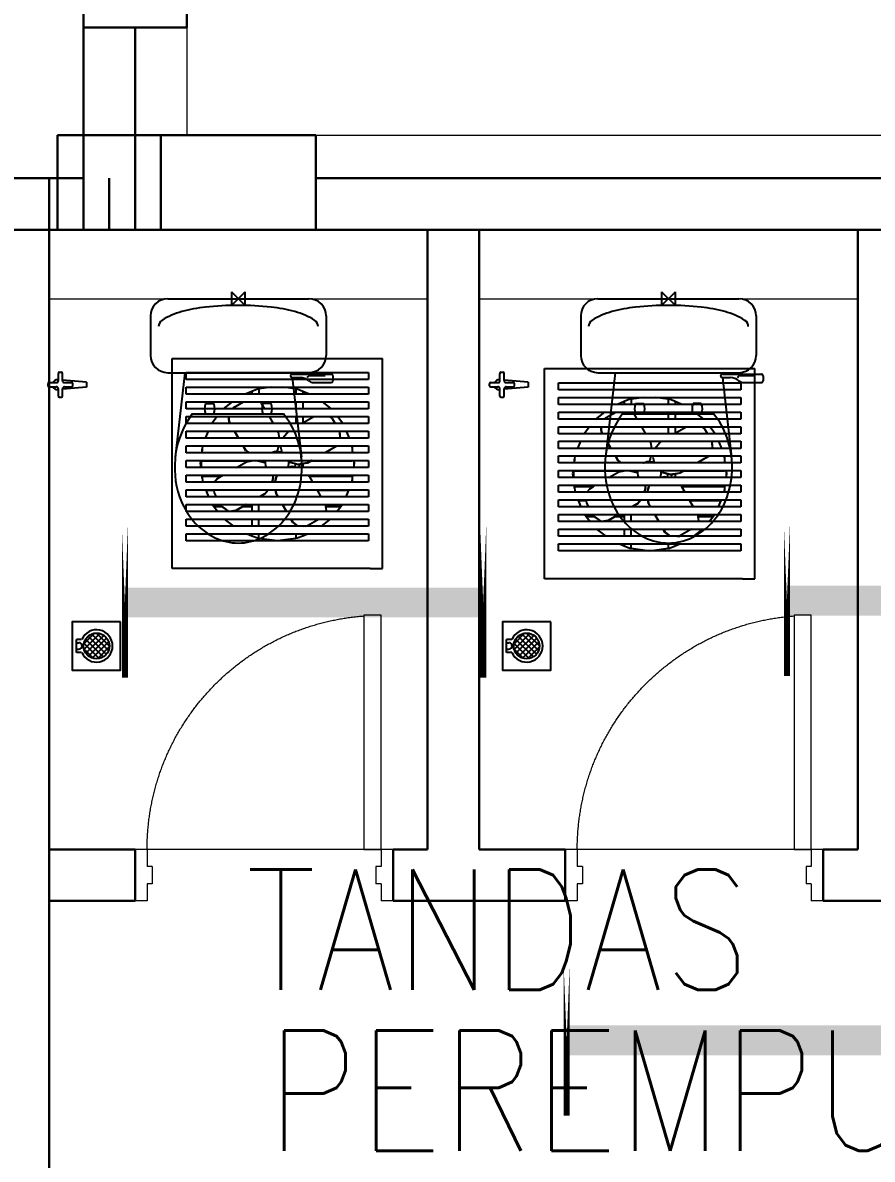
# Model space of a CAD drawing. Header units: inches. Extents: x -106504901 to 86801075, y -86378143 to 86869072.
# Drawn here: x 178140 to 180608, y 75115 to 78417 of the extents above; entities that cross this region are included whole.
import ezdxf
from ezdxf.enums import TextEntityAlignment as Align

# ---------------------------------------------------------------- set-up
doc = ezdxf.new("R2010")
doc.units = ezdxf.units.IN
doc.header["$MEASUREMENT"] = 0
doc.linetypes.add('DASHED', pattern=[19.05, 12.7, -6.35])
doc.layers.get('0').update_dxf_attribs({"color": 255})
for name, color, linetype, lineweight in [('COLUMN', 8, 'Continuous', 30), ('DOOR', 8, 'Continuous', 20), ('LW', 8, 'Continuous', 20), ('t3', 8, 'Continuous', 25), ('wall', 8, 'Continuous', 30), ('WIN', 8, 'Continuous', 18)]:
    doc.layers.add(name, color=color, linetype=linetype, lineweight=lineweight)
for name, color, linetype in [('Edges', 7, 'Continuous'), ('FITTING', 40, 'Continuous'), ('FIXT', 8, 'Continuous'), ('SAN', 8, 'Continuous'), ('SANITARY', 8, 'Continuous')]:
    doc.layers.add(name, color=color, linetype=linetype)
doc.styles.add('LAILA', font='romans.shx', dxfattribs={"width": 0.85, "height": 350})

# ---------------------------------------------------------------- blocks, each defined once
blk = doc.blocks.new('*X38')
at = {"color": 0}
for p, q in [((89.8532, 61.1977), (89.9009, 61.2454)), ((89.8534, 61.2155), (89.8831, 61.2453)), ((89.905, 61.1684), (89.8544, 61.219)), ((89.8584, 61.1852), (89.9135, 61.2403)), ((89.9165, 61.1745), (89.8605, 61.2306)), ((89.8666, 61.1757), (89.9229, 61.2321)), ((89.9252, 61.1836), (89.8695, 61.2392)), ((89.8777, 61.1691), (89.9295, 61.221)), ((89.9308, 61.1956), (89.8815, 61.2449)), ((89.9319, 61.2122), (89.8981, 61.2459)), ((89.8892, 61.1665), (89.8524, 61.2033)), ((89.8926, 61.1664), (89.9323, 61.2061))]:
    blk.add_line(p, q, dxfattribs=at)
blk = doc.blocks.new('TAB')
at = {"layer": 'FIXT'}
for p, q in [((-55, 60), (-65, 60)), ((-186, 12.5), (-70, 22.2)), ((-186, -12.5), (-186, 12.5)), ((-120, 5), (-120, -5)), ((-80, 10), (-115, 10)), ((-70, 55), (-70, 20)), ((-50, 55), (-50, 20)), ((-50, 23.8), (-46, 24.2)), ((-5, 10), (-40, 10)), ((0, 5), (0, -5)), ((-186, -12.5), (-70, -22.2)), ((-80, -10), (-115, -10)), ((-70, -20), (-70, -55)), ((-50, -20), (-50, -55)), ((-50, -23.8), (-46, -24.2)), ((-5, -10), (-40, -10)), ((-55, -60), (-65, -60))]:
    blk.add_line(p, q, dxfattribs=at)
for centre, radius, start, end in [((-65, 55), 5, 90, 180), ((-55, 55), 5, 0, 90), ((-115, 5), 5, 90, 180), ((-80, 20), 10, 270, 0), ((-40, 20), 10, 180, 270), ((-46, 0), 24.2, 24.4433, 90), ((-5, 5), 5, 0, 90), ((-115, -5), 5, 180, 270), ((-80, -20), 10, 0, 90), ((-65, -55), 5, 180, 270), ((-55, -55), 5, 270, 0), ((-40, -20), 10, 90, 180), ((-46, 0), 24.2, 270, 335.5567), ((-5, -5), 5, 270, 0)]:
    blk.add_arc(centre, radius, start, end, dxfattribs=at)
blk = doc.blocks.new('TAP1-P')
at = {"layer": 'FIXT', "rotation": 90}
blk.add_blockref('TAB', (0, 0), dxfattribs=at)
blk = doc.blocks.new('TAP(C)')
at = {"layer": 'wall', "xscale": -0.599999999973992, "yscale": 0.5999999999767169, "zscale": 0.5999999999999999, "rotation": 269.9999000484524}
blk.add_blockref('TAP1-P', (0, 0), dxfattribs=at)
blk = doc.blocks.new('Dp750')
at = {"layer": 'DOOR', "color": 1}
for p, q in [((0, 150), (0, 0)), ((0, 150), (0, 0)), ((750, 150), (750, 0)), ((750, 150), (750, 0))]:
    blk.add_line(p, q, dxfattribs=at)
at = {"layer": 'DOOR'}
for p, q in [((0, 150), (35, 150)), ((35, 150), (35, 100)), ((715, 150), (750, 150)), ((715, 150), (715, 100)), ((35, 100), (50, 100)), ((50, 100), (50, 50)), ((700, 100), (700, 50)), ((700, 100), (715, 100)), ((35, 50), (50, 50)), ((35, 50), (35, 0)), ((700, 50), (715, 50)), ((715, 50), (715, 0)), ((0, 0), (35, 0)), ((715, 0), (750, 0))]:
    blk.add_line(p, q, dxfattribs=at)
blk.add_lwpolyline([(35, 150), (35, 830), (85, 830), (85, 150)], close=True, dxfattribs=at)
at = {"layer": 'DOOR', "color": 9, "linetype": 'DASHED', "ltscale": 100}
blk.add_arc((35, 150), 680, 360, 85.7833, dxfattribs=at)
blk = doc.blocks.new('*X40')
at = {"color": 0}
for p, q in [((89.8532, 61.1977), (89.9009, 61.2454)), ((89.8534, 61.2155), (89.8831, 61.2453)), ((89.905, 61.1684), (89.8544, 61.219)), ((89.8584, 61.1852), (89.9135, 61.2403)), ((89.9165, 61.1745), (89.8605, 61.2306)), ((89.8666, 61.1757), (89.9229, 61.2321)), ((89.9252, 61.1836), (89.8695, 61.2392)), ((89.8777, 61.1691), (89.9295, 61.221)), ((89.9308, 61.1956), (89.8815, 61.2449)), ((89.9319, 61.2122), (89.8981, 61.2459)), ((89.8892, 61.1665), (89.8524, 61.2033)), ((89.8926, 61.1664), (89.9323, 61.2061))]:
    blk.add_line(p, q, dxfattribs=at)
blk = doc.blocks.new('Exhaust Fan 8-Inch fr')
at = {"layer": 'Edges'}
for p, q in [((-5.906, 7.267), (5.906, 7.267)), ((-5.906, -4.544), (-5.906, 7.267)), ((5.906, -4.544), (5.906, 7.267)), ((-5.118, 6.081), (-5.118, 6.475)), ((-5.118, 6.475), (5.118, 6.475)), ((5.118, 6.475), (5.118, 6.081)), ((5.118, 6.081), (-5.118, 6.081)), ((-5.118, 5.258), (-5.118, 5.651)), ((-5.118, 5.651), (-0.309, 5.651)), ((-1.813, 5.258), (-5.118, 5.258)), ((-1.427, 5.418), (-1.813, 5.258)), ((-1.427, 5.258), (-1.813, 5.258)), ((-1.121, 5.545), (-1.427, 5.418)), ((-1.427, 5.418), (-1.427, 5.258)), ((-1.034, 5.258), (-1.427, 5.258)), ((-1.034, 5.556), (-1.121, 5.545)), ((-0.309, 5.651), (-1.034, 5.556)), ((-1.034, 5.556), (-1.034, 5.258)), ((1.034, 5.258), (-1.034, 5.258)), ((-0.309, 5.651), (0.309, 5.651)), ((1.034, 5.556), (0.309, 5.651)), ((0.309, 5.651), (5.118, 5.651)), ((1.034, 5.556), (1.034, 5.258)), ((1.121, 5.545), (1.034, 5.556)), ((1.427, 5.258), (1.034, 5.258)), ((1.427, 5.418), (1.121, 5.545)), ((1.427, 5.418), (1.427, 5.258)), ((1.813, 5.258), (1.427, 5.418)), ((1.813, 5.258), (1.427, 5.258)), ((5.118, 5.258), (1.813, 5.258)), ((5.118, 5.651), (5.118, 5.258)), ((-5.118, 4.434), (-5.118, 4.828)), ((-5.118, 4.828), (-2.535, 4.828)), ((-2.535, 4.828), (-3.049, 4.434)), ((-2.535, 4.828), (-1.91, 4.828)), ((-2.516, 4.434), (-2.464, 4.508)), ((-2.509, 4.434), (-2.452, 4.515)), ((-2.452, 4.515), (-2.464, 4.508)), ((-2.452, 4.515), (-1.91, 4.828)), ((-1.91, 4.828), (-0.993, 4.828)), ((-0.902, 4.758), (-0.993, 4.828)), ((-0.993, 4.828), (1.034, 4.828)), ((-0.902, 4.758), (-0.715, 4.434)), ((1.034, 4.828), (1.034, 4.434)), ((1.034, 4.828), (1.427, 4.828)), ((1.427, 4.828), (1.427, 4.434)), ((1.427, 4.828), (2.535, 4.828)), ((3.049, 4.434), (2.535, 4.828)), ((2.535, 4.828), (5.118, 4.828)), ((5.118, 4.828), (5.118, 4.434)), ((-3.049, 4.434), (-5.118, 4.434)), ((-5.118, 3.611), (-5.118, 4.004)), ((-5.118, 4.004), (-3.384, 4.004)), ((-3.384, 4.004), (-3.686, 3.611)), ((-3.384, 4.004), (-2.749, 4.004)), ((-2.516, 4.434), (-3.049, 4.434)), ((-2.711, 3.714), (-2.749, 4.004)), ((-2.749, 4.004), (-2.736, 4.004)), ((-2.699, 3.72), (-2.736, 4.004)), ((-2.736, 4.004), (-0.467, 4.004)), ((-2.509, 4.434), (-2.516, 4.434)), ((-0.715, 4.434), (-2.509, 4.434)), ((1.034, 4.434), (-0.715, 4.434)), ((-0.467, 4.004), (-0.24, 3.611)), ((-0.467, 4.004), (1.034, 4.004)), ((1.427, 4.434), (1.034, 4.434)), ((1.034, 4.004), (1.034, 3.611)), ((1.034, 4.004), (1.427, 4.004)), ((3.049, 4.434), (1.427, 4.434)), ((1.427, 4.004), (1.427, 3.644)), ((1.427, 3.644), (2.052, 4.004)), ((1.427, 4.004), (2.052, 4.004)), ((2.052, 4.004), (2.917, 4.004)), ((2.917, 4.004), (3.078, 3.892)), ((2.917, 4.004), (3.384, 4.004)), ((5.118, 4.434), (3.049, 4.434)), ((3.078, 3.892), (3.24, 3.611)), ((3.686, 3.611), (3.384, 4.004)), ((3.384, 4.004), (5.118, 4.004)), ((5.118, 4.004), (5.118, 3.611)), ((-3.686, 3.611), (-5.118, 3.611)), ((-2.652, 3.611), (-3.686, 3.611)), ((-2.699, 3.72), (-2.711, 3.714)), ((-2.652, 3.611), (-2.711, 3.714)), ((-2.636, 3.611), (-2.699, 3.72)), ((-2.636, 3.611), (-2.652, 3.611)), ((-0.24, 3.611), (-2.636, 3.611)), ((1.034, 3.611), (-0.24, 3.611)), ((1.37, 3.611), (1.034, 3.611)), ((1.37, 3.611), (1.427, 3.644)), ((3.24, 3.611), (1.37, 3.611)), ((3.686, 3.611), (3.24, 3.611)), ((5.118, 3.611), (3.686, 3.611)), ((-5.118, 2.787), (-5.118, 3.181)), ((-5.118, 3.181), (-3.894, 3.181)), ((-4.057, 2.787), (-5.118, 2.787)), ((-3.894, 3.181), (-4.057, 2.787)), ((-2.176, 2.787), (-4.057, 2.787)), ((-3.894, 3.181), (-2.403, 3.181)), ((-2.176, 2.787), (-2.403, 3.181)), ((-2.403, 3.181), (-2.388, 3.181)), ((-2.16, 2.787), (-2.388, 3.181)), ((-2.388, 3.181), (0.009, 3.181)), ((-2.16, 2.787), (-2.176, 2.787)), ((0.098, 2.787), (-2.16, 2.787)), ((0.009, 3.181), (0.04, 3.126)), ((0.009, 3.181), (0.639, 3.181)), ((0.04, 3.126), (0.098, 2.787)), ((0.313, 2.787), (0.098, 2.787)), ((0.639, 3.181), (0.313, 2.787)), ((3.537, 2.787), (0.313, 2.787)), ((0.639, 3.181), (3.488, 3.181)), ((3.488, 3.181), (3.505, 3.152)), ((3.488, 3.181), (3.894, 3.181)), ((3.537, 2.787), (3.505, 3.152)), ((3.505, 3.152), (3.512, 3.141)), ((3.543, 2.787), (3.512, 3.141)), ((3.543, 2.787), (3.537, 2.787)), ((4.057, 2.787), (3.543, 2.787)), ((4.057, 2.787), (3.894, 3.181)), ((3.894, 3.181), (5.118, 3.181)), ((5.118, 2.787), (4.057, 2.787)), ((5.118, 3.181), (5.118, 2.787)), ((-5.118, 1.964), (-5.118, 2.357)), ((-5.118, 2.357), (-4.2, 2.357)), ((-4.251, 1.964), (-5.118, 1.964)), ((-4.224, 2.174), (-4.251, 1.964)), ((-4.224, 1.964), (-4.251, 1.964)), ((-4.2, 2.357), (-4.224, 2.174)), ((-4.224, 1.964), (-4.224, 2.174)), ((-1.626, 1.964), (-4.224, 1.964)), ((-4.2, 2.357), (-1.928, 2.357)), ((-1.769, 2.082), (-1.928, 2.357)), ((-1.928, 2.357), (-1.912, 2.357)), ((-1.757, 2.089), (-1.912, 2.357)), ((-1.912, 2.357), (0.067, 2.357)), ((-1.757, 2.089), (-1.769, 2.082)), ((-1.769, 2.082), (-1.626, 1.964)), ((-1.757, 2.089), (-1.606, 1.964)), ((-1.606, 1.964), (-1.626, 1.964)), ((-0.349, 1.964), (-1.606, 1.964)), ((-0.349, 1.964), (-0.328, 1.979)), ((0.313, 1.964), (-0.349, 1.964)), ((-0.328, 1.979), (-0.169, 2.039)), ((-0.169, 2.039), (-0.052, 2.051)), ((-0.001, 2.105), (-0.052, 2.051)), ((-0.052, 2.051), (-0.001, 2.056)), ((0.067, 2.357), (-0.001, 2.105)), ((-0.001, 2.056), (0.167, 2.029)), ((0.067, 2.357), (0.195, 2.357)), ((0.167, 2.029), (0.249, 1.993)), ((0.195, 2.357), (0.177, 2.292)), ((0.177, 2.292), (0.249, 1.993)), ((0.195, 2.357), (3.334, 2.357)), ((0.249, 1.993), (0.313, 1.964)), ((2.667, 1.964), (0.313, 1.964)), ((3.321, 2.341), (2.667, 1.964)), ((2.695, 1.964), (2.667, 1.964)), ((3.328, 2.33), (2.695, 1.964)), ((4.201, 1.964), (2.695, 1.964)), ((3.321, 2.341), (3.334, 2.357)), ((3.321, 2.341), (3.328, 2.33)), ((3.328, 2.33), (3.35, 2.357)), ((3.334, 2.357), (3.35, 2.357)), ((3.35, 2.357), (4.2, 2.357)), ((4.201, 2.343), (4.2, 2.357)), ((4.2, 2.357), (5.118, 2.357)), ((4.201, 2.343), (4.201, 2.334)), ((4.251, 1.964), (4.201, 2.334)), ((4.201, 2.334), (4.201, 1.964)), ((4.251, 1.964), (4.201, 1.964)), ((5.118, 1.964), (4.251, 1.964)), ((5.118, 2.357), (5.118, 1.964)), ((-5.118, 1.14), (-5.118, 1.534)), ((-5.118, 1.534), (-4.308, 1.534)), ((-4.308, 1.534), (-4.331, 1.361)), ((-4.331, 1.361), (-4.302, 1.14)), ((-4.308, 1.534), (-4.291, 1.534)), ((-4.291, 1.534), (-4.291, 1.14)), ((-4.291, 1.534), (-4.224, 1.534)), ((-4.224, 1.534), (-4.224, 1.515)), ((-4.224, 1.534), (-1.427, 1.534)), ((-4.224, 1.515), (-1.431, 1.515)), ((-2.3, 1.14), (-1.742, 1.462)), ((-1.742, 1.462), (-1.431, 1.515)), ((-1.431, 1.515), (-1.427, 1.516)), ((-1.427, 1.534), (-1.427, 1.516)), ((-1.427, 1.516), (-1.32, 1.534)), ((-1.427, 1.534), (-1.32, 1.534)), ((-1.32, 1.534), (-1.142, 1.534)), ((-1.142, 1.534), (-1.099, 1.522)), ((-1.142, 1.534), (-1.097, 1.534)), ((-1.097, 1.534), (-1.099, 1.522)), ((-1.099, 1.522), (-0.72, 1.422)), ((-1.097, 1.534), (-0.651, 1.534)), ((-0.72, 1.422), (-0.662, 1.366)), ((-0.668, 1.427), (-0.651, 1.534)), ((-0.662, 1.366), (-0.668, 1.427)), ((-0.651, 1.258), (-0.662, 1.366)), ((-0.651, 1.534), (0.614, 1.534)), ((0.629, 1.389), (0.602, 1.221)), ((0.614, 1.534), (0.619, 1.487)), ((0.614, 1.534), (1.923, 1.534)), ((0.668, 1.44), (0.619, 1.487)), ((0.619, 1.487), (0.62, 1.481)), ((0.675, 1.428), (0.62, 1.481)), ((0.62, 1.481), (0.629, 1.389)), ((1.159, 1.309), (0.668, 1.44)), ((0.668, 1.44), (0.675, 1.428)), ((1.019, 1.337), (0.675, 1.428)), ((0.994, 1.151), (1.019, 1.337)), ((1.166, 1.297), (1.019, 1.337)), ((1.69, 1.399), (1.159, 1.309)), ((1.159, 1.309), (1.166, 1.297)), ((1.223, 1.307), (1.166, 1.297)), ((1.223, 1.307), (1.201, 1.14)), ((1.427, 1.342), (1.223, 1.307)), ((1.697, 1.388), (1.427, 1.342)), ((1.427, 1.342), (1.427, 1.14)), ((1.923, 1.534), (1.69, 1.399)), ((1.69, 1.399), (1.697, 1.388)), ((1.917, 1.515), (1.697, 1.388)), ((1.95, 1.534), (1.917, 1.515)), ((1.917, 1.515), (4.201, 1.515)), ((1.923, 1.534), (1.95, 1.534)), ((1.95, 1.534), (4.201, 1.534)), ((4.201, 1.515), (4.201, 1.534)), ((4.201, 1.534), (4.291, 1.534)), ((4.291, 1.534), (4.291, 1.14)), ((4.291, 1.534), (4.308, 1.534)), ((4.302, 1.14), (4.331, 1.361)), ((4.331, 1.361), (4.308, 1.534)), ((4.308, 1.534), (5.118, 1.534)), ((5.118, 1.534), (5.118, 1.14)), ((-4.302, 1.14), (-5.118, 1.14)), ((-5.118, 0.317), (-5.118, 0.71)), ((-5.118, 0.71), (-4.245, 0.71)), ((-4.291, 1.14), (-4.302, 1.14)), ((-2.3, 1.14), (-4.291, 1.14)), ((-4.245, 0.71), (-4.224, 0.549)), ((-4.245, 0.71), (-3.044, 0.71)), ((-4.224, 0.646), (-3.156, 0.646)), ((-4.224, 0.549), (-4.224, 0.646)), ((-3.373, 0.52), (-3.156, 0.646)), ((-3.156, 0.646), (-3.044, 0.71)), ((-3.044, 0.71), (-0.263, 0.71)), ((-0.606, 1.14), (-2.3, 1.14)), ((-0.606, 1.14), (-0.651, 1.258)), ((0.566, 1.14), (-0.606, 1.14)), ((-0.229, 0.57), (-0.263, 0.71)), ((-0.263, 0.71), (-0.259, 0.71)), ((-0.222, 0.558), (-0.259, 0.71)), ((-0.259, 0.71), (-0.009, 0.71)), ((-0.117, 0.349), (-0.025, 0.694)), ((-0.115, 0.317), (-0.013, 0.701)), ((-0.025, 0.694), (-0.009, 0.71)), ((-0.013, 0.701), (-0.025, 0.694)), ((-0.013, 0.701), (-0.004, 0.71)), ((-0.009, 0.71), (-0.004, 0.71)), ((-0.004, 0.71), (1.747, 0.71)), ((0.602, 1.221), (0.566, 1.14)), ((0.621, 1.14), (0.566, 1.14)), ((0.839, 1.193), (0.621, 1.14)), ((1.033, 1.14), (0.621, 1.14)), ((0.994, 1.151), (0.839, 1.193)), ((1.033, 1.14), (0.994, 1.151)), ((1.201, 1.14), (1.033, 1.14)), ((1.427, 1.14), (1.201, 1.14)), ((4.291, 1.14), (1.427, 1.14)), ((1.747, 0.71), (1.785, 0.646)), ((1.747, 0.71), (4.245, 0.71)), ((1.785, 0.646), (4.201, 0.646)), ((1.785, 0.646), (1.975, 0.317)), ((4.201, 0.38), (4.245, 0.71)), ((4.201, 0.646), (4.201, 0.38)), ((4.245, 0.71), (5.118, 0.71)), ((4.302, 1.14), (4.291, 1.14)), ((5.118, 1.14), (4.302, 1.14)), ((5.118, 0.71), (5.118, 0.317)), ((-4.193, 0.317), (-5.118, 0.317)), ((-4.224, 0.549), (-4.193, 0.317)), ((-3.529, 0.317), (-4.193, 0.317)), ((-3.373, 0.52), (-3.529, 0.317)), ((-0.297, 0.317), (-3.529, 0.317)), ((-0.297, 0.317), (-0.229, 0.57)), ((-0.287, 0.317), (-0.297, 0.317)), ((-0.287, 0.317), (-0.273, 0.37)), ((-0.125, 0.317), (-0.287, 0.317)), ((-0.273, 0.37), (-0.222, 0.558)), ((-0.273, 0.37), (-0.117, 0.349)), ((-0.229, 0.57), (-0.222, 0.558)), ((-0.125, 0.317), (-0.117, 0.349)), ((-0.115, 0.317), (-0.125, 0.317)), ((1.975, 0.317), (-0.115, 0.317)), ((4.193, 0.317), (1.975, 0.317)), ((4.193, 0.317), (4.201, 0.38)), ((5.118, 0.317), (4.193, 0.317)), ((-5.118, -0.507), (-5.118, -0.113)), ((-5.118, -0.113), (-4.037, -0.113)), ((-3.874, -0.507), (-5.118, -0.507)), ((-4.037, -0.113), (-4.025, -0.142)), ((-4.037, -0.113), (-3.572, -0.113)), ((-4.025, -0.142), (-3.57, -0.142)), ((-4.025, -0.142), (-3.874, -0.507)), ((-3.432, -0.507), (-3.874, -0.507)), ((-3.572, -0.113), (-3.57, -0.142)), ((-3.572, -0.113), (-0.521, -0.113)), ((-3.57, -0.142), (-3.557, -0.291)), ((-3.557, -0.291), (-3.432, -0.507)), ((-1.002, -0.507), (-3.432, -0.507)), ((-0.704, -0.335), (-1.002, -0.507)), ((-0.975, -0.507), (-1.002, -0.507)), ((-0.698, -0.347), (-0.975, -0.507)), ((0.038, -0.507), (-0.975, -0.507)), ((-0.704, -0.335), (-0.521, -0.113)), ((-0.704, -0.335), (-0.698, -0.347)), ((-0.698, -0.347), (-0.504, -0.113)), ((-0.521, -0.113), (-0.504, -0.113)), ((-0.504, -0.113), (-0.102, -0.113)), ((-0.065, -0.327), (-0.102, -0.113)), ((-0.102, -0.113), (-0.089, -0.113)), ((-0.053, -0.32), (-0.089, -0.113)), ((-0.089, -0.113), (2.223, -0.113)), ((-0.053, -0.32), (-0.065, -0.327)), ((0.038, -0.507), (-0.065, -0.327)), ((0.054, -0.507), (-0.053, -0.32)), ((0.054, -0.507), (0.038, -0.507)), ((2.45, -0.507), (0.054, -0.507)), ((2.223, -0.113), (2.239, -0.142)), ((2.223, -0.113), (4.037, -0.113)), ((2.239, -0.142), (4.025, -0.142)), ((2.239, -0.142), (2.45, -0.507)), ((3.874, -0.507), (2.45, -0.507)), ((3.874, -0.507), (4.025, -0.142)), ((5.118, -0.507), (3.874, -0.507)), ((4.025, -0.142), (4.037, -0.113)), ((4.037, -0.113), (5.118, -0.113)), ((5.118, -0.113), (5.118, -0.507)), ((-5.118, -1.33), (-5.118, -0.937)), ((-5.118, -0.937), (-3.649, -0.937)), ((-3.649, -0.937), (-3.566, -1.044)), ((-3.649, -0.937), (-3.184, -0.937)), ((-3.566, -1.044), (-3.12, -1.044)), ((-3.566, -1.044), (-3.347, -1.33)), ((-3.13, -1.03), (-3.184, -0.937)), ((-3.184, -0.937), (-1.746, -0.937)), ((-2.708, -1.326), (-3.13, -1.03)), ((-3.13, -1.03), (-3.123, -1.042)), ((-3.12, -1.044), (-3.123, -1.042)), ((-2.711, -1.33), (-3.12, -1.044)), ((-2.336, -1.277), (-2.708, -1.326)), ((-1.746, -0.937), (-2.336, -1.277)), ((-2.336, -1.277), (-2.329, -1.289)), ((-1.905, -1.044), (-2.329, -1.289)), ((-1.719, -0.937), (-1.905, -1.044)), ((-1.905, -1.044), (-1.427, -1.044)), ((-1.746, -0.937), (-1.719, -0.937)), ((-1.719, -0.937), (-1.427, -0.937)), ((-1.427, -0.937), (-1.427, -1.044)), ((-1.427, -0.937), (-1.034, -0.937)), ((-1.427, -1.044), (-1.427, -1.33)), ((-1.034, -1.33), (-1.034, -0.937)), ((-1.034, -0.937), (0.286, -0.937)), ((0.514, -1.33), (0.286, -0.937)), ((0.286, -0.937), (0.302, -0.937)), ((0.53, -1.33), (0.302, -0.937)), ((0.302, -0.937), (2.688, -0.937)), ((2.688, -0.937), (2.703, -1.044)), ((2.688, -0.937), (3.649, -0.937)), ((2.703, -1.044), (3.566, -1.044)), ((2.703, -1.044), (2.734, -1.286)), ((3.347, -1.33), (3.566, -1.044)), ((3.566, -1.044), (3.649, -0.937)), ((3.649, -0.937), (5.118, -0.937)), ((5.118, -0.937), (5.118, -1.33)), ((-3.347, -1.33), (-5.118, -1.33)), ((-5.118, -2.154), (-5.118, -1.76)), ((-5.118, -1.76), (-2.985, -1.76)), ((-2.711, -1.33), (-3.347, -1.33)), ((-2.985, -1.76), (-2.472, -2.154)), ((-2.985, -1.76), (-1.427, -1.76)), ((-2.705, -1.33), (-2.711, -1.33)), ((-2.708, -1.326), (-2.705, -1.33)), ((-2.645, -1.33), (-2.705, -1.33)), ((-2.329, -1.289), (-2.645, -1.33)), ((-1.427, -1.33), (-2.645, -1.33)), ((-1.034, -1.33), (-1.427, -1.33)), ((-1.427, -1.76), (-1.427, -2.154)), ((-1.427, -1.76), (-1.034, -1.76)), ((0.514, -1.33), (-1.034, -1.33)), ((-1.034, -2.154), (-1.034, -1.76)), ((-1.034, -1.76), (0.762, -1.76)), ((0.53, -1.33), (0.514, -1.33)), ((2.704, -1.33), (0.53, -1.33)), ((0.877, -1.959), (0.762, -1.76)), ((0.762, -1.76), (0.778, -1.76)), ((0.888, -1.952), (0.778, -1.76)), ((0.778, -1.76), (2.35, -1.76)), ((2.35, -1.76), (1.699, -2.135)), ((2.35, -1.76), (2.985, -1.76)), ((2.472, -2.154), (2.985, -1.76)), ((2.734, -1.286), (2.704, -1.33)), ((3.347, -1.33), (2.704, -1.33)), ((2.985, -1.76), (5.118, -1.76)), ((5.118, -1.33), (3.347, -1.33)), ((5.118, -1.76), (5.118, -2.154)), ((-2.472, -2.154), (-5.118, -2.154)), ((-1.427, -2.154), (-2.472, -2.154)), ((-1.034, -2.154), (-1.427, -2.154)), ((1.034, -2.154), (-1.034, -2.154)), ((0.888, -1.952), (0.877, -1.959)), ((0.877, -1.959), (1.034, -2.079)), ((0.888, -1.952), (1.152, -2.154)), ((1.034, -2.079), (1.034, -2.154)), ((1.034, -2.079), (1.131, -2.154)), ((1.131, -2.154), (1.034, -2.154)), ((1.152, -2.154), (1.131, -2.154)), ((1.489, -2.154), (1.152, -2.154)), ((1.489, -2.154), (1.699, -2.135)), ((1.556, -2.154), (1.489, -2.154)), ((1.556, -2.154), (1.688, -2.142)), ((2.472, -2.154), (1.556, -2.154)), ((1.699, -2.135), (1.688, -2.142)), ((5.118, -2.154), (2.472, -2.154)), ((-5.118, -2.977), (-5.118, -2.583)), ((-5.118, -2.583), (-1.696, -2.583)), ((5.118, -2.977), (-5.118, -2.977)), ((-1.696, -2.583), (-1.427, -2.695)), ((-1.696, -2.583), (-1.427, -2.583)), ((-1.427, -2.583), (-1.427, -2.695)), ((-1.427, -2.583), (-1.034, -2.583)), ((-1.427, -2.695), (-1.121, -2.822)), ((-1.121, -2.822), (-1.034, -2.833)), ((-1.034, -2.833), (-1.034, -2.583)), ((-1.034, -2.583), (1.034, -2.583)), ((-1.034, -2.833), (0, -2.969)), ((0, -2.969), (1.034, -2.833)), ((1.034, -2.583), (1.034, -2.833)), ((1.034, -2.583), (1.427, -2.583)), ((1.034, -2.833), (1.121, -2.822)), ((1.121, -2.822), (1.427, -2.695)), ((1.427, -2.583), (1.427, -2.695)), ((1.427, -2.695), (1.696, -2.583)), ((1.427, -2.583), (1.696, -2.583)), ((1.696, -2.583), (5.118, -2.583)), ((5.118, -2.583), (5.118, -2.977)), ((5.21, -4.544), (-5.906, -4.544)), ((5.21, -4.544), (5.724, -4.544)), ((5.724, -4.544), (5.906, -4.544))]:
    blk.add_line(p, q, dxfattribs=at)
blk = doc.blocks.new('Exhaust Fan 15TGQZ')
at = {"xscale": 51.69785126039847, "yscale": 51.69785126039847, "zscale": 51.69785126039847}
blk.add_blockref('Exhaust Fan 8-Inch fr', (-310.2, -400.5), dxfattribs=at)

msp = doc.modelspace()

# ---------------------------------------------------------------- linework, layer by layer
at = {"layer": 'COLUMN'}
msp.add_lwpolyline([(178241, 78090.2), (178541, 78090.2), (178541, 77815.2), (178241, 77815.2)], close=True, dxfattribs=at)
at = {"layer": 'FITTING', "color": 3, "const_width": 17.4}
for points in [[(178436.3, 76951.2), (178436.3, 76513.7)], [(179477.6, 76951.2), (179477.6, 76513.7)], [(180360.2, 76956.5), (180360.2, 76519.1)], [(179720.2, 75679.3), (179720.2, 75241.9)]]:
    msp.add_lwpolyline(points, close=True, dxfattribs=at)
at = {"layer": 'FITTING', "color": 3, "const_width": 86.8}
for points in [[(178436.3, 76732.4), (179477.6, 76732.4)], [(180360.2, 76737.8), (181401.6, 76737.8)], [(179720.2, 75460.6), (180761.6, 75460.6)]]:
    msp.add_lwpolyline(points, dxfattribs=at)
at = {"layer": 'LW'}
for p, q in [((178616, 78402.7), (178616, 78090.2)), ((178216, 77615.2), (179316, 77615.2)), ((178216, 77615.2), (179316, 77615.2)), ((179466, 77615.2), (180566, 77615.2)), ((179466, 77615.2), (180566, 77615.2)), ((179216, 76015.2), (178466, 76015.2)), ((178466, 75865.2), (178466, 76015.2)), ((179216, 76015.2), (178466, 76015.2)), ((178466, 75865.2), (178466, 76015.2)), ((180466, 76015.2), (179716, 76015.2)), ((180466, 76015.2), (179716, 76015.2))]:
    msp.add_line(p, q, dxfattribs=at)
at = {"layer": 'SAN'}
for p, q in [((178746, 77635.2), (178746, 77595.2)), ((178746, 77635.2), (178786, 77595.2)), ((178746, 77595.2), (178786, 77635.2)), ((178746, 77635.2), (178746, 77595.2)), ((178746, 77635.2), (178786, 77595.2)), ((178746, 77595.2), (178786, 77635.2)), ((178786, 77595.2), (178786, 77635.2)), ((178786, 77595.2), (178786, 77635.2)), ((179996, 77635.2), (179996, 77595.2)), ((179996, 77635.2), (180036, 77595.2)), ((179996, 77595.2), (180036, 77635.2)), ((179996, 77635.2), (179996, 77595.2)), ((179996, 77635.2), (180036, 77595.2)), ((179996, 77595.2), (180036, 77635.2)), ((180036, 77595.2), (180036, 77635.2)), ((180036, 77595.2), (180036, 77635.2)), ((178561, 77615.2), (178971, 77615.2)), ((178561, 77615.2), (178971, 77615.2)), ((179811, 77615.2), (180221, 77615.2)), ((179811, 77615.2), (180221, 77615.2)), ((178511, 77565.2), (178511, 77450.2)), ((178511, 77565.2), (178511, 77450.2)), ((179021, 77565.2), (179021, 77450.2)), ((179021, 77565.2), (179021, 77450.2)), ((179761, 77565.2), (179761, 77450.2)), ((179761, 77565.2), (179761, 77450.2)), ((180271, 77565.2), (180271, 77450.2)), ((180271, 77565.2), (180271, 77450.2)), ((178561, 77400.2), (178971, 77400.2)), ((178561, 77400.2), (178971, 77400.2)), ((178611, 77400.2), (178582.7, 77155.1)), ((178611, 77400.2), (178582.7, 77155.1)), ((178921, 77400.2), (178921.5, 77396)), ((178921, 77400.2), (178921.5, 77396)), ((178922.6, 77396.2), (179036, 77396.2)), ((178922.6, 77396.2), (179036, 77396.2)), ((178922.6, 77386.2), (178945.3, 77386.2)), ((178922.6, 77386.2), (178949.3, 77155.1)), ((178922.6, 77386.2), (178945.3, 77386.2)), ((178922.6, 77386.2), (178949.3, 77155.1)), ((179018.1, 77390.7), (178970.7, 77390.7)), ((179018.1, 77390.7), (178970.7, 77390.7)), ((178984.4, 77371.2), (179036, 77371.2)), ((178984.4, 77371.2), (179036, 77371.2)), ((179041, 77391.2), (179041, 77376.2)), ((179041, 77391.2), (179041, 77376.2)), ((179811, 77400.2), (180221, 77400.2)), ((179811, 77400.2), (180221, 77400.2)), ((179861, 77400.2), (179832.7, 77155.1)), ((179861, 77400.2), (179832.7, 77155.1)), ((180171, 77400.2), (180171.5, 77396)), ((180171, 77400.2), (180171.5, 77396)), ((180172.6, 77396.2), (180286, 77396.2)), ((180172.6, 77396.2), (180286, 77396.2)), ((180172.6, 77386.2), (180195.3, 77386.2)), ((180172.6, 77386.2), (180199.3, 77155.1)), ((180172.6, 77386.2), (180195.3, 77386.2)), ((180172.6, 77386.2), (180199.3, 77155.1)), ((180268.1, 77390.7), (180220.7, 77390.7)), ((180268.1, 77390.7), (180220.7, 77390.7)), ((180234.4, 77371.2), (180286, 77371.2)), ((180234.4, 77371.2), (180286, 77371.2)), ((180291, 77391.2), (180291, 77376.2)), ((180291, 77391.2), (180291, 77376.2)), ((178670.7, 77310.2), (178694.4, 77310.2)), ((178670.7, 77310.2), (178694.4, 77310.2)), ((178861.4, 77310.2), (178837.7, 77310.2)), ((178861.4, 77310.2), (178837.7, 77310.2)), ((179920.7, 77310.2), (179944.4, 77310.2)), ((179920.7, 77310.2), (179944.4, 77310.2)), ((180111.4, 77310.2), (180087.7, 77310.2)), ((180111.4, 77310.2), (180087.7, 77310.2)), ((178632, 77280.2), (178897.3, 77280.2)), ((178632, 77280.2), (178897.3, 77280.2)), ((179882, 77280.2), (180147.3, 77280.2)), ((179882, 77280.2), (180147.3, 77280.2)), ((178295.7, 76587.5), (178295.7, 76625)), ((178310.8, 76625), (178295.7, 76625)), ((178295.7, 76587.5), (178295.7, 76625)), ((178310.8, 76625), (178295.7, 76625)), ((178295.7, 76615.6), (178302.6, 76615.6)), ((178295.7, 76615.6), (178302.6, 76615.6)), ((179545.7, 76587.5), (179545.7, 76625)), ((179560.8, 76625), (179545.7, 76625)), ((179545.7, 76587.5), (179545.7, 76625)), ((179560.8, 76625), (179545.7, 76625)), ((179545.7, 76615.6), (179552.6, 76615.6)), ((179545.7, 76615.6), (179552.6, 76615.6)), ((178295.7, 76596.8), (178302.6, 76596.8)), ((178295.7, 76596.8), (178302.6, 76596.8)), ((178310.8, 76587.5), (178295.7, 76587.5)), ((178310.8, 76587.5), (178295.7, 76587.5)), ((179545.7, 76596.8), (179552.6, 76596.8)), ((179545.7, 76596.8), (179552.6, 76596.8)), ((179560.8, 76587.5), (179545.7, 76587.5)), ((179560.8, 76587.5), (179545.7, 76587.5))]:
    msp.add_line(p, q, dxfattribs=at)
for points in [[(178998.1, 77534.2, 0.255609), (178988.2, 77552.1, 0.077755), (178930.1, 77577.7, 0.037496), (178861.5, 77590.5, 0.027378), (178766, 77595.7, 0.027378), (178670.6, 77590.5, 0.037496), (178601.9, 77577.7, 0.077755), (178543.8, 77552.1, 0.255609), (178534, 77534.2, 0.255609)], [(178998.1, 77534.1, 0.255609), (178988.2, 77552.1, 0.077755), (178930.1, 77577.7, 0.037496), (178861.5, 77590.5, 0.027378), (178766, 77595.7, 0.027378), (178670.6, 77590.5, 0.037496), (178601.9, 77577.7, 0.077755), (178543.8, 77552.1, 0.255609), (178534, 77534.1, 0.255609)], [(180248.1, 77534.2, 0.255609), (180238.2, 77552.1, 0.077755), (180180.1, 77577.7, 0.037496), (180111.5, 77590.5, 0.027378), (180016, 77595.7, 0.027378), (179920.6, 77590.5, 0.037496), (179851.9, 77577.7, 0.077755), (179793.8, 77552.1, 0.255609), (179784, 77534.2, 0.255609)], [(180248.1, 77534.1, 0.255609), (180238.2, 77552.1, 0.077755), (180180.1, 77577.7, 0.037496), (180111.5, 77590.5, 0.027378), (180016, 77595.7, 0.027378), (179920.6, 77590.5, 0.037496), (179851.9, 77577.7, 0.077755), (179793.8, 77552.1, 0.255609), (179784, 77534.1, 0.255609)], [(178632, 77280.2, 0.247684), (178595.5, 77039.3, 0.091257), (178635.2, 76969.6, 0.103849), (178696.9, 76921.3, 0.114925), (178766, 76905.2, 0.114925), (178835.2, 76921.3, 0.103849), (178896.8, 76969.6, 0.091257), (178936.5, 77039.3, 0.08399), (178951, 77125.2, 0.08399), (178936.5, 77211, 0.09042), (178897.3, 77280.2, 0.09042)], [(178632, 77280.2, 0.247684), (178595.5, 77039.3, 0.091257), (178635.2, 76969.6, 0.103849), (178696.9, 76921.3, 0.114925), (178766, 76905.2, 0.114925), (178835.2, 76921.3, 0.103849), (178896.8, 76969.6, 0.091257), (178936.5, 77039.3, 0.08399), (178951, 77125.2, 0.08399), (178936.5, 77211, 0.09042), (178897.3, 77280.2, 0.09042)], [(179882, 77280.2, 0.247684), (179845.5, 77039.3, 0.091257), (179885.2, 76969.6, 0.103849), (179946.9, 76921.3, 0.114925), (180016, 76905.2, 0.114925), (180085.2, 76921.3, 0.103849), (180146.8, 76969.6, 0.091257), (180186.5, 77039.3, 0.08399), (180201, 77125.2, 0.08399), (180186.5, 77211, 0.09042), (180147.3, 77280.2, 0.09042)], [(179882, 77280.2, 0.247684), (179845.5, 77039.3, 0.091257), (179885.2, 76969.6, 0.103849), (179946.9, 76921.3, 0.114925), (180016, 76905.2, 0.114925), (180085.2, 76921.3, 0.103849), (180146.8, 76969.6, 0.091257), (180186.5, 77039.3, 0.08399), (180201, 77125.2, 0.08399), (180186.5, 77211, 0.09042), (180147.3, 77280.2, 0.09042)]]:
    msp.add_lwpolyline(points, format="xyb", dxfattribs=at)
for points in [[(178424.1, 76676.5), (178283.5, 76676.5), (178283.5, 76535.9), (178424.1, 76535.9)], [(178424.1, 76676.5), (178283.5, 76676.5), (178283.5, 76535.9), (178424.1, 76535.9)], [(179674.1, 76676.5), (179533.5, 76676.5), (179533.5, 76535.9), (179674.1, 76535.9)], [(179674.1, 76676.5), (179533.5, 76676.5), (179533.5, 76535.9), (179674.1, 76535.9)]]:
    msp.add_lwpolyline(points, close=True, dxfattribs=at)
for centre in [(178353.8, 76606.2), (178353.8, 76606.2), (179603.8, 76606.2), (179603.8, 76606.2)]:
    msp.add_circle(centre, 37.5, dxfattribs=at)
for centre, radius, start, end in [((178561, 77565.2), 50, 90, 180), ((178561, 77565.2), 50, 90, 180), ((178971, 77565.2), 50, 0, 90), ((178971, 77565.2), 50, 0, 90), ((179811, 77565.2), 50, 90, 180), ((179811, 77565.2), 50, 90, 180), ((180221, 77565.2), 50, 0, 90), ((180221, 77565.2), 50, 0, 90), ((178561, 77450.2), 50, 180, 270), ((178561, 77450.2), 50, 180, 270), ((178971, 77450.2), 50, 270, 0), ((178971, 77450.2), 50, 270, 0), ((179811, 77450.2), 50, 180, 270), ((179811, 77450.2), 50, 180, 270), ((180221, 77450.2), 50, 270, 0), ((180221, 77450.2), 50, 270, 0), ((178922.6, 77391.2), 5, 90, 270), ((178922.6, 77391.2), 5, 90, 270), ((178945.4, 77348), 38.1, 47.8936, 90.1747), ((178945.4, 77348), 38.1, 47.8936, 90.1747), ((178972.6, 77384.8), 6.14, 107.1994, 178.7999), ((178972.6, 77384.8), 6.14, 107.1994, 178.7999), ((178984.4, 77391.2), 20, 227.8936, 270), ((178984.4, 77391.2), 20, 227.8936, 270), ((179036, 77391.2), 5, 0, 90), ((179036, 77391.2), 5, 0, 90), ((179036, 77376.2), 5, 270, 0), ((179036, 77376.2), 5, 270, 0), ((180172.6, 77391.2), 5, 90, 270), ((180172.6, 77391.2), 5, 90, 270), ((180195.4, 77348), 38.1, 47.8936, 90.1747), ((180195.4, 77348), 38.1, 47.8936, 90.1747), ((180222.6, 77384.8), 6.14, 107.1994, 178.7999), ((180222.6, 77384.8), 6.14, 107.1994, 178.7999), ((180234.4, 77391.2), 20, 227.8936, 270), ((180234.4, 77391.2), 20, 227.8936, 270), ((180286, 77391.2), 5, 0, 90), ((180286, 77391.2), 5, 0, 90), ((180286, 77376.2), 5, 270, 0), ((180286, 77376.2), 5, 270, 0), ((178704.7, 77295.2), 37.2, 156.1865, 203.8135), ((178704.7, 77295.2), 37.2, 156.1865, 203.8135), ((178660.4, 77295.2), 37.2, 336.1865, 23.8135), ((178660.4, 77295.2), 37.2, 336.1865, 23.8135), ((178871.7, 77295.2), 37.2, 156.1865, 203.8135), ((178871.7, 77295.2), 37.2, 156.1865, 203.8135), ((178827.4, 77295.2), 37.2, 336.1865, 23.8135), ((178827.4, 77295.2), 37.2, 336.1865, 23.8135), ((179954.7, 77295.2), 37.2, 156.1865, 203.8135), ((179954.7, 77295.2), 37.2, 156.1865, 203.8135), ((179910.4, 77295.2), 37.2, 336.1865, 23.8135), ((179910.4, 77295.2), 37.2, 336.1865, 23.8135), ((180121.7, 77295.2), 37.2, 156.1865, 203.8135), ((180121.7, 77295.2), 37.2, 156.1865, 203.8135), ((180077.4, 77295.2), 37.2, 336.1865, 23.8135), ((180077.4, 77295.2), 37.2, 336.1865, 23.8135), ((178353.8, 76606.2), 46.9, 203.5783, 156.4219), ((178353.8, 76606.2), 46.9, 203.5783, 156.4219), ((179603.8, 76606.2), 46.9, 203.5783, 156.4219), ((179603.8, 76606.2), 46.9, 203.5783, 156.4219), ((178302.6, 76606.2), 9.38, 270.0001, 90.0001), ((178302.6, 76606.2), 9.38, 270.0001, 90.0001), ((179552.6, 76606.2), 9.38, 270.0001, 90.0001), ((179552.6, 76606.2), 9.38, 270.0001, 90.0001)]:
    msp.add_arc(centre, radius, start, end, dxfattribs=at)
at = {"layer": 'wall'}
for p, q in [((178316, 78552.7), (178316, 77965.2)), ((178466, 78402.7), (178466, 77965.2)), ((178991, 78090.2), (178316, 78090.2)), ((178991, 77815.2), (178991, 78090.2)), ((178316, 77965.2), (174316, 77965.2)), ((178316, 77965.2), (174316, 77965.2)), ((178216, 74165.2), (178216, 77965.2)), ((178216, 74165.2), (178216, 77965.2)), ((178316, 77965.2), (178316, 77815.2)), ((178316, 77965.2), (178316, 77815.2)), ((178391, 77965.2), (178391, 77815.2)), ((178391, 77965.2), (178391, 77815.2)), ((178466, 77965.2), (178466, 77815.2)), ((178466, 77965.2), (178466, 77815.2)), ((178541, 77965.2), (178541, 77815.2)), ((178541, 77965.2), (178541, 77815.2)), ((181516, 77965.2), (178991, 77965.2)), ((181516, 77965.2), (178991, 77965.2)), ((181741, 77815.2), (174316, 77815.2)), ((181741, 77815.2), (174316, 77815.2)), ((179316, 76015.2), (179316, 77815.2)), ((179316, 76015.2), (179316, 77815.2)), ((179466, 76015.2), (179466, 77815.2)), ((179466, 76015.2), (179466, 77815.2)), ((180566, 76015.2), (180566, 77815.2)), ((180566, 76015.2), (180566, 77815.2)), ((178216, 76015.2), (178466, 76015.2)), ((178216, 76015.2), (178466, 76015.2)), ((178466, 75865.2), (178466, 76015.2)), ((178466, 76015.2), (178466, 75865.2)), ((178466, 75865.2), (178466, 76015.2)), ((178466, 76015.2), (178466, 75865.2)), ((179216, 76015.2), (179316, 76015.2)), ((179216, 75865.2), (179216, 76015.2)), ((179216, 76015.2), (179316, 76015.2)), ((179216, 75865.2), (179216, 76015.2)), ((179466, 76015.2), (179716, 76015.2)), ((179466, 76015.2), (179716, 76015.2)), ((179716, 75865.2), (179716, 76015.2)), ((179716, 76015.2), (179716, 75865.2)), ((179716, 75865.2), (179716, 76015.2)), ((179716, 75865.2), (179716, 76015.2)), ((179716, 76015.2), (179716, 75865.2)), ((179716, 75865.2), (179716, 76015.2)), ((180466, 76015.2), (180566, 76015.2)), ((180466, 75865.2), (180466, 76015.2)), ((180466, 76015.2), (180566, 76015.2)), ((180466, 75865.2), (180466, 76015.2)), ((178216, 75865.2), (178466, 75865.2)), ((178216, 75865.2), (178466, 75865.2)), ((179216, 75865.2), (179716, 75865.2)), ((179216, 75865.2), (179716, 75865.2)), ((180466, 75865.2), (180891, 75865.2)), ((180466, 75865.2), (180891, 75865.2))]:
    msp.add_line(p, q, dxfattribs=at)
msp.add_lwpolyline([(178316, 78552.7), (178316, 78402.7), (178616, 78402.7), (178616, 78552.7)], close=True, dxfattribs=at)
at = {"layer": 'WIN'}
for p, q in [((178541, 77815.2), (178541, 78090.2)), ((178991, 78090.2), (181566, 78090.2))]:
    msp.add_line(p, q, dxfattribs=at)

# ---------------------------------------------------------------- block references
for p in [(179189.7, 77466.3), (180271.7, 77436.8)]:
    msp.add_blockref('Exhaust Fan 15TGQZ', p)
at = {"layer": 'DOOR', "xscale": -1}
for p in [(179216, 75865.2), (179216, 75865.2), (180466, 75865.2), (180466, 75865.2)]:
    msp.add_blockref('Dp750', p, dxfattribs=at)
at = {"layer": 'SAN', "extrusion": (0, 0, -1), "xscale": -937.4999999997331, "yscale": 937.5, "zscale": -937.4999999997331, "rotation": 269.9998798480933}
for name, p in [('*X38', (-235734.7, -7667.7)), ('*X40', (-235734.7, -7667.7)), ('*X38', (-236984.7, -7667.7)), ('*X40', (-236984.7, -7667.7))]:
    msp.add_blockref(name, p, dxfattribs=at)
at = {"layer": 'SANITARY', "xscale": -1}
for p in [(178213, 77365.2), (178213, 77365.2), (179496.4, 77365.2), (179496.4, 77365.2)]:
    msp.add_blockref('TAP(C)', p, dxfattribs=at)

# ---------------------------------------------------------------- texts
at = {"layer": 't3', "style": 'LAILA', "width": 0.85}
for s, p in [('TANDAS', (178788, 75956.6)), ('PEREMPUAN', (178847.8, 75489.4))]:
    msp.add_text(s, height=350, dxfattribs=at).set_placement(p, align=Align.TOP_LEFT)

doc.saveas('drawing.dxf')
